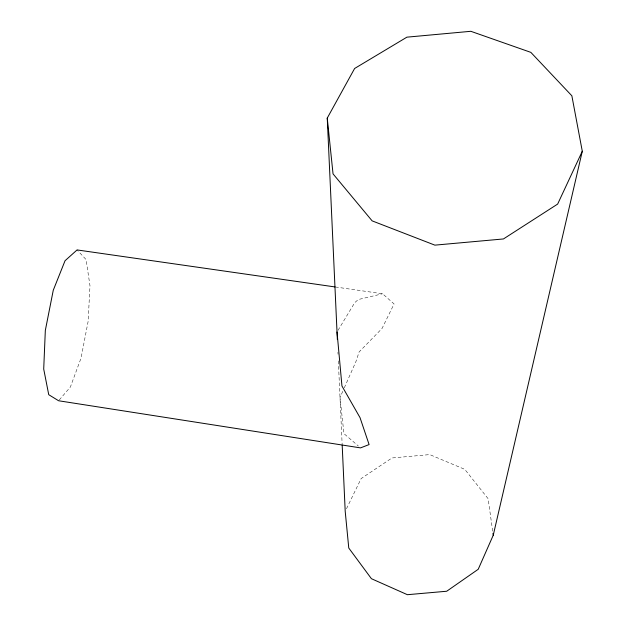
<?xml version="1.0" encoding="UTF-8"?>
<svg xmlns="http://www.w3.org/2000/svg" width="626" height="626" viewBox="0 0 626 626"><rect width="100%" height="100%" fill="white"/><g stroke="black" fill="none" stroke-linecap="round" stroke-linejoin="round"><path stroke-width="0.47" stroke-dasharray="3.13 2.35" d="M342.743 391.36L340.012 397.526L343.956 433.63L358.369 446.033M344.3 387.846L355.983 361.445L359.128 351.929L382.024 328.493L394.083 303.946L382.564 293.758L336.162 287.099M346.468 508.766L361.147 478.561L391.986 457.958L429.718 454.601L464.782 469.351L488.116 498.687L492.967 533.321M338.009 330.348L354.77 302.601L358.299 299.541L382.564 293.758M59.227 400.037L70.394 387.001L81.051 358.08L88.117 321.474L89.987 285.785L86.083 259.547L77.076 249.93M337.946 352.227L338.032 354.253M338.337 360.897L342.132 444.03"/><path stroke-width="0.94" d="M342.179 445L345.208 511.356L348.768 548.024L371.429 578.706L407.401 594.7L446.706 591.241L478.209 569.292L493.241 535.246L582.29 151.249L571.859 95.794L530.84 52.365L470.83 31.3L406.908 37.161L354.621 68.484L327.249 118.103L337.367 339.613M582.29 151.249L557.649 204.076L503.437 238.952L434.874 245.142L372.134 220.868L333.04 173.887L327.249 118.103M335.2 286.966L77.076 249.93L65.041 260.737L53.265 290.253L45.33 330.411L43.71 369.058L48.734 394.685L58.601 400.757L360.529 447.887L369.097 444.577L360.036 417.667L341.952 386.007L337.023 331.983M492.967 533.321L493.241 535.246"/></g></svg>
